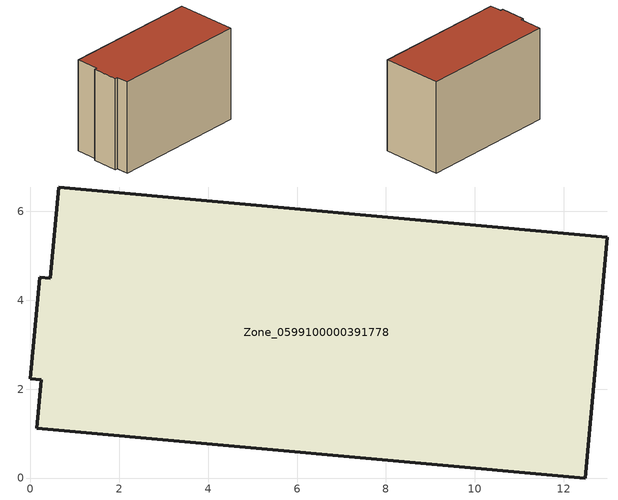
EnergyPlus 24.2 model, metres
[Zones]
Zone_0599100000391778
 floor ground (C_G): 0.14,1.12 0.24,2.21 0,2.23 0.21,4.52 0.45,4.5 0.63,6.55 12.98,5.42 12.49,0 z0
 wall outside (C_F): 0.24,2.21 0.14,1.12 12.49,0 12.98,5.42 0.63,6.55 0.45,4.5 0.21,4.52 0,2.23 0.24,2.21 z0:8.49
 roof outside (C_R): 0.21,4.52 0,2.23 0.24,2.21 0.14,1.12 12.49,0 12.98,5.42 0.63,6.55 0.45,4.5 z8.49
[BUILDING]
Pand.0599100000391778: North Axis=0; Terrain=City; Loads Convergence Tolerance Value=0.04; Temperature Convergence Tolerance Value=0.4; Solar Distribution=FullExterior; Maximum Number of Warmup Days=25; Minimum Number of Warmup Days=1
[Site:Location]
Rotterdam.The.Hague.AP_ZH_NLD Design_Conditions: Latitude=51.96; Longitude=4.45; Time Zone=1; Elevation=-4.5
[SITE:GROUNDTEMPERATURE:BUILDINGSURFACE]
18, 18, 18, 18, 18, 18, 18, 18, 18, 18, 18, 18
[MATERIAL] Thermal Absorptance=0.9; Solar Absorptance=0.7; Visible Absorptance=0.7
Name | Roughness | Thickness | Conductivity | Density | Specific Heat
G.TI.1992-2005 | MediumSmooth | 0.15 | 0.06 | 540 | 1210
F.TI.1992-2005 | Rough | 0.3 | 0.12 | 1920 | 840
R.TI.1992-2005 | MediumRough | 0.2 | 0.08 | 1500 | 1000
[CONSTRUCTION]
C_G: G.TI.1992-2005
C_F: F.TI.1992-2005
C_R: R.TI.1992-2005
[ZONE]
Zone_0599100000391778: Type=1; Multiplier=1; Ceiling Height=Autocalculate; Volume=Autocalculate; Floor Area=autocalculate; Part of Total Floor Area=Yes
[ZONEINFILTRATION:DESIGNFLOWRATE]
Infil_Zone_0599100000391778: Zone or ZoneList or Space or SpaceList=Zone_0599100000391778; Schedule=AlwaysOn; Design Flow Rate Calculation Method=Flow/Area; Flow Rate per Floor Area=0.0015; Constant Term Coefficient=1; Temperature Term Coefficient=0; Velocity Term Coefficient=0; Velocity Squared Term Coefficient=0
[HVACTEMPLATE:ZONE:IDEALLOADSAIRSYSTEM]
Zone_0599100000391778: Maximum Heating Supply Air Temperature=50; Minimum Cooling Supply Air Temperature=13; Maximum Heating Supply Air Humidity Ratio=0.0156; Minimum Cooling Supply Air Humidity Ratio=0.0077; Heating Limit=NoLimit; Cooling Limit=NoLimit; Dehumidification Control Type=ConstantSensibleHeatRatio; Cooling Sensible Heat Ratio=0.7; Dehumidification Setpoint=60; Humidification Control Type=None; Humidification Setpoint=30; Outdoor Air Method=None; Outdoor Air Flow Rate per Person=0.00944; Outdoor Air Flow Rate per Zone Floor Area=0; Outdoor Air Flow Rate per Zone=0; Demand Controlled Ventilation Type=None; Outdoor Air Economizer Type=NoEconomizer; Heat Recovery Type=None; Sensible Heat Recovery Effectiveness=0.7; Latent Heat Recovery Effectiveness=0.65
[ZONECONTROL:THERMOSTAT]
ThermostatControl_Zone_0599100000391778: Zone or ZoneList=Zone_0599100000391778; Control Type Schedule=DualSetpointControlType; Control 1=Thermostat_Zone_0599100000391778; Temperature Difference Between Cutout And Setpoint=0
[THERMOSTATSETPOINT:DUALSETPOINT]
Thermostat_Zone_0599100000391778: Heating Setpoint Temperature Schedule=HeatingSetpoint_Zone_0599100000391778; Cooling Setpoint Temperature Schedule=CoolingSetpoint_Zone_0599100000391778
[SCHEDULE:COMPACT]
HeatingSetpoint_Zone_0599100000391778: Through: 12/31, For: AllDays, Until: 24:00, 21
CoolingSetpoint_Zone_0599100000391778: Through: 12/31, For: AllDays, Until: 24:00, 24
DualSetpointControlType: Through: 12/31, For: AllDays, Until: 24:00, 4
AlwaysOn: Through: 12/31, For: AllDays, Until: 24:00, 1
